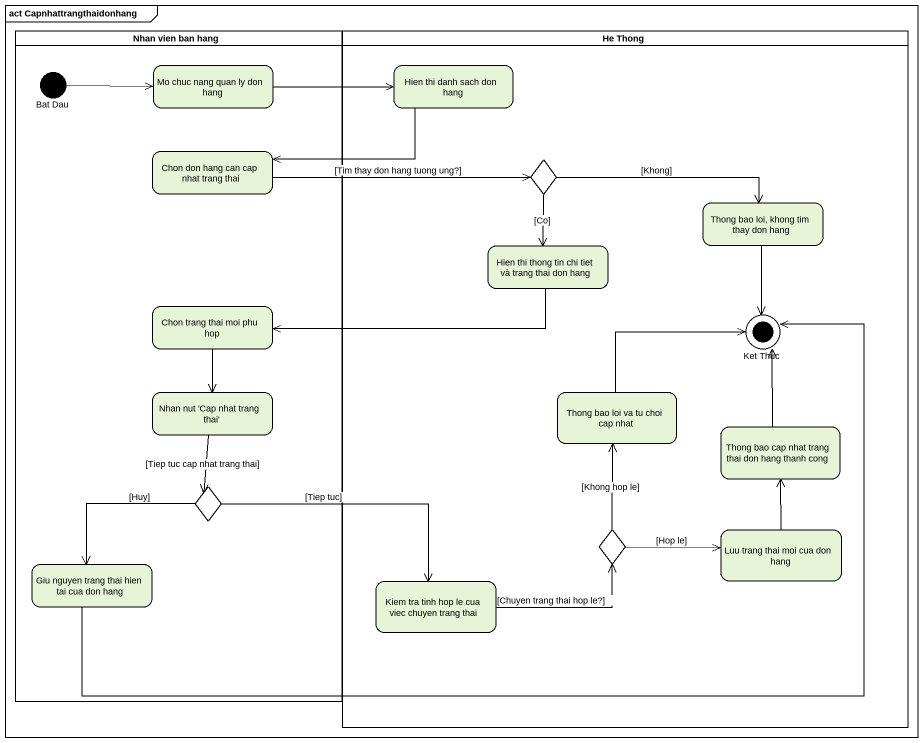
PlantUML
@startuml
mainframe act Capnhattrangthaidonhang
hide empty description
state "Nhan vien ban hang" as Nhan_vien_ban_hang <<partition>> {
  state "Bat Dau" as Bat_Dau <<start>>
  state "Mo chuc nang quan ly don hang" as Mo_chuc_nang_quan_ly_don
  state "Chon don hang can cap nhat trang thai" as Chon_don_hang_can_cap_nhat
  state "Chon trang thai moi phu hop" as Chon_trang_thai_moi_phu_hop
  state "Nhan nut 'Cap nhat trang thai'" as Nhan_nut_Cap_nhat_trang_thai
  state choice2 <<choice>>
  state "Giu nguyen trang thai hien tai cua don hang" as Giu_nguyen_trang_thai_hien
}
state "He Thong" as He_Thong <<partition>> {
  state "Hien thi danh sach don hang" as Hien_thi_danh_sach_don_hang
  state choice1 <<choice>>
  state "Thong bao loi, khong tim thay don hang" as Thong_bao_loi_khong_tim
  state "Hien thi thong tin chi tiet và trang thai don hang" as Hien_thi_thong_tin_chi_tiet
  state "Ket Thuc" as Ket_Thuc <<end>>
  state "Thong bao loi va tu choi cap nhat" as Thong_bao_loi_va_tu_choi
  state "Thong bao cap nhat trang thai don hang thanh cong" as Thong_bao_cap_nhat_trang
  state choice3 <<choice>>
  state "Luu trang thai moi cua don hang" as Luu_trang_thai_moi_cua_don
  state "Kiem tra tinh hop le cua viec chuyen trang thai" as Kiem_tra_tinh_hop_le_cua
}
Bat_Dau -right-> Mo_chuc_nang_quan_ly_don
Mo_chuc_nang_quan_ly_don -right-> Hien_thi_danh_sach_don_hang
Hien_thi_danh_sach_don_hang -left-> Chon_don_hang_can_cap_nhat
Chon_don_hang_can_cap_nhat -right-> choice1 : [Tim thay don hang tuong ung?]
choice1 -right-> Thong_bao_loi_khong_tim : [Khong]
choice1 --> Hien_thi_thong_tin_chi_tiet : [Co]
Thong_bao_loi_khong_tim --> Ket_Thuc
Hien_thi_thong_tin_chi_tiet -left-> Chon_trang_thai_moi_phu_hop
Chon_trang_thai_moi_phu_hop --> Nhan_nut_Cap_nhat_trang_thai
Nhan_nut_Cap_nhat_trang_thai --> choice2 : [Tiep tuc cap nhat trang thai]
Thong_bao_loi_va_tu_choi -right-> Ket_Thuc
Thong_bao_cap_nhat_trang -up-> Ket_Thuc
choice2 --> Giu_nguyen_trang_thai_hien : [Huy]
choice2 -right-> Kiem_tra_tinh_hop_le_cua : [Tiep tuc]
choice3 -up-> Thong_bao_loi_va_tu_choi : [Khong hop le]
choice3 -right-> Luu_trang_thai_moi_cua_don : [Hop le]
Luu_trang_thai_moi_cua_don -up-> Thong_bao_cap_nhat_trang
Giu_nguyen_trang_thai_hien -right-> Ket_Thuc
Kiem_tra_tinh_hop_le_cua -right-> choice3 : [Chuyen trang thai hop le?]
@enduml
